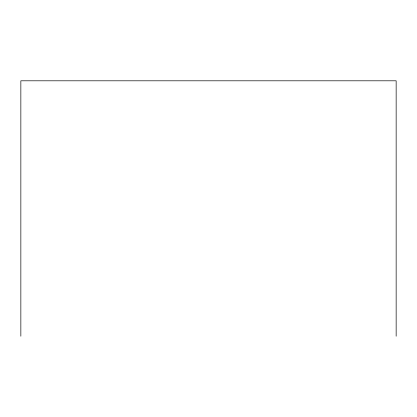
<?xml version="1.0" encoding="UTF-8"?>
<svg xmlns="http://www.w3.org/2000/svg" width="417" height="417" viewBox="0 0 417 417"><rect width="100%" height="100%" fill="white"/><g stroke="black" fill="none" stroke-linecap="round" stroke-linejoin="round"><path stroke-width="0.63" d="M396.15 336.196L396.15 80.804L20.85 80.804L20.85 336.196"/></g></svg>
